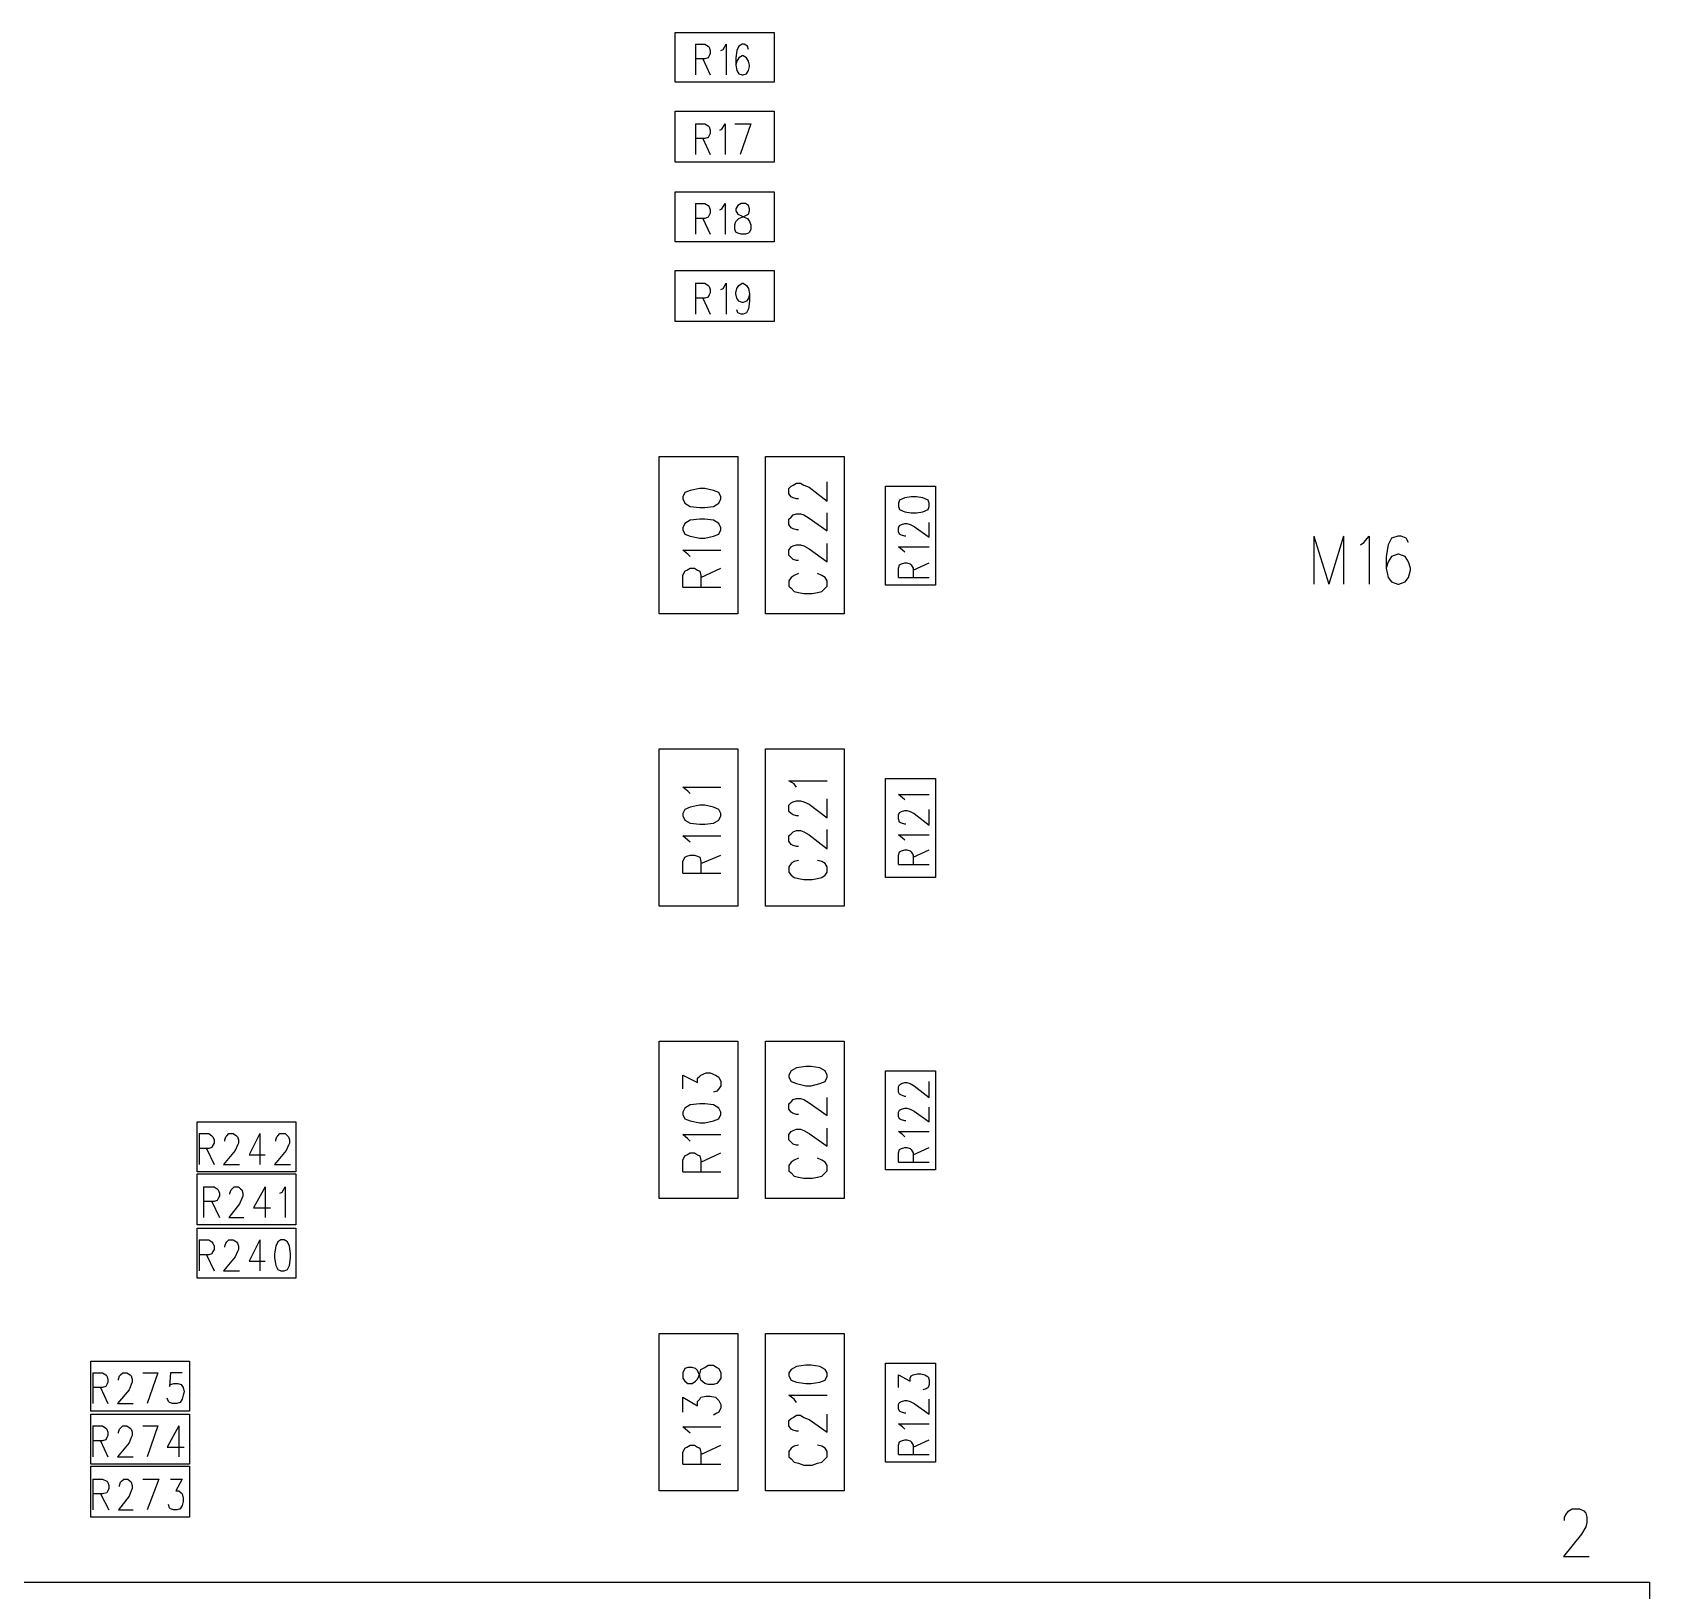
# Model space of a CAD drawing. Extents: x 11.9 to 28.1, y 10.8 to 21.2.
# Drawn here: x 17.18 to 18.702, y 18.042 to 19.508 of the extents above; entities that cross this region are included whole.
import ezdxf

# ---------------------------------------------------------------- set-up
doc = ezdxf.new("R2010")
doc.units = 0
doc.header["$MEASUREMENT"] = 0
doc.layers.add('LAYNR1', color=2, linetype='Continuous')

msp = doc.modelspace()

# ---------------------------------------------------------------- linework, layer by layer
at = {"layer": 'LAYNR1', "color": 7}
for points in [[(17.785, 19.508), (17.878, 19.508)], [(17.785, 19.461), (17.785, 19.508)], [(17.804, 19.497), (17.804, 19.468)], [(17.804, 19.497), (17.813, 19.497), (17.816, 19.495), (17.817, 19.494), (17.818, 19.491), (17.818, 19.488), (17.817, 19.486), (17.816, 19.484), (17.813, 19.483), (17.804, 19.483)], [(17.828, 19.491), (17.83, 19.492), (17.833, 19.497), (17.833, 19.468)], [(17.854, 19.492), (17.853, 19.495), (17.85, 19.497), (17.848, 19.497), (17.845, 19.495), (17.843, 19.491), (17.842, 19.484), (17.842, 19.477), (17.843, 19.472), (17.845, 19.469), (17.848, 19.468), (17.849, 19.468), (17.852, 19.469), (17.854, 19.472), (17.855, 19.476), (17.855, 19.477), (17.854, 19.481), (17.852, 19.484), (17.849, 19.486), (17.848, 19.486), (17.845, 19.484), (17.843, 19.481), (17.842, 19.477)], [(17.878, 19.508), (17.878, 19.461)], [(17.811, 19.483), (17.818, 19.468)], [(17.878, 19.461), (17.785, 19.461)], [(17.785, 19.434), (17.878, 19.434)], [(17.785, 19.386), (17.785, 19.434)], [(17.804, 19.422), (17.804, 19.393)], [(17.804, 19.422), (17.813, 19.422), (17.816, 19.42), (17.817, 19.419), (17.818, 19.416), (17.818, 19.413), (17.817, 19.411), (17.816, 19.409), (17.813, 19.408), (17.804, 19.408)], [(17.827, 19.416), (17.829, 19.417), (17.832, 19.422), (17.832, 19.393)], [(17.841, 19.422), (17.856, 19.422)], [(17.856, 19.422), (17.846, 19.393)], [(17.878, 19.434), (17.878, 19.386)], [(17.811, 19.408), (17.818, 19.393)], [(17.878, 19.386), (17.785, 19.386)], [(17.785, 19.358), (17.878, 19.358)], [(17.785, 19.311), (17.785, 19.358)], [(17.804, 19.347), (17.804, 19.318)], [(17.804, 19.347), (17.813, 19.347), (17.816, 19.345), (17.817, 19.344), (17.818, 19.341), (17.818, 19.338), (17.817, 19.336), (17.816, 19.334), (17.813, 19.333), (17.804, 19.333)], [(17.827, 19.341), (17.829, 19.342), (17.832, 19.347), (17.832, 19.318)], [(17.878, 19.358), (17.878, 19.311)], [(17.811, 19.333), (17.818, 19.318)], [(17.878, 19.311), (17.785, 19.311)], [(17.785, 19.284), (17.878, 19.284)], [(17.785, 19.236), (17.785, 19.284)], [(17.878, 19.284), (17.878, 19.236)], [(17.804, 19.272), (17.804, 19.243)], [(17.804, 19.272), (17.813, 19.272), (17.816, 19.27), (17.817, 19.269), (17.818, 19.266), (17.818, 19.263), (17.817, 19.261), (17.816, 19.259), (17.813, 19.258), (17.804, 19.258)], [(17.828, 19.266), (17.83, 19.267), (17.833, 19.272), (17.833, 19.243)], [(17.855, 19.262), (17.854, 19.258), (17.852, 19.255), (17.849, 19.254), (17.848, 19.254), (17.845, 19.255), (17.843, 19.258), (17.842, 19.262), (17.842, 19.263), (17.843, 19.267), (17.845, 19.27), (17.848, 19.272), (17.849, 19.272), (17.852, 19.27), (17.854, 19.267), (17.855, 19.262), (17.855, 19.255), (17.854, 19.248), (17.852, 19.244), (17.849, 19.243), (17.847, 19.243), (17.844, 19.244), (17.843, 19.247)], [(17.811, 19.258), (17.818, 19.243)], [(17.878, 19.236), (17.785, 19.236)], [(17.77, 18.961), (17.77, 19.109)], [(17.77, 19.109), (17.844, 19.109)], [(17.844, 19.109), (17.844, 18.961)], [(17.87, 18.961), (17.87, 19.109)], [(17.87, 19.109), (17.944, 19.109)], [(17.944, 19.109), (17.944, 18.961)], [(17.794, 19.075), (17.792, 19.071)], [(17.792, 19.071), (17.792, 19.069)], [(17.799, 19.077), (17.794, 19.075)], [(17.808, 19.079), (17.799, 19.077)], [(17.813, 19.079), (17.808, 19.079)], [(17.821, 19.077), (17.813, 19.079)], [(17.826, 19.075), (17.821, 19.077)], [(17.828, 19.071), (17.826, 19.075)], [(17.828, 19.069), (17.828, 19.071)], [(17.892, 19.079), (17.894, 19.081)], [(17.892, 19.074), (17.892, 19.079)], [(17.894, 19.071), (17.892, 19.074)], [(17.894, 19.081), (17.896, 19.082)], [(17.896, 19.07), (17.894, 19.071)], [(17.896, 19.082), (17.899, 19.084)], [(17.899, 19.084), (17.903, 19.084)], [(17.903, 19.084), (17.906, 19.082)], [(17.906, 19.082), (17.911, 19.08)], [(17.911, 19.08), (17.928, 19.067)], [(17.928, 19.067), (17.928, 19.085)], [(17.983, 18.988), (17.983, 19.081)], [(17.983, 19.081), (18.03, 19.081)], [(18.018, 19.057), (18.023, 19.059), (18.024, 19.062), (18.024, 19.065), (18.023, 19.068), (18.018, 19.07), (18.012, 19.071), (18.007, 19.071), (18.001, 19.07), (17.996, 19.068), (17.995, 19.065), (17.995, 19.062)], [(18.03, 19.081), (18.03, 18.988)], [(17.792, 19.069), (17.794, 19.065)], [(17.794, 19.065), (17.799, 19.062)], [(17.799, 19.062), (17.808, 19.061)], [(17.808, 19.061), (17.813, 19.061)], [(17.813, 19.061), (17.821, 19.062)], [(17.821, 19.062), (17.826, 19.065)], [(17.826, 19.065), (17.828, 19.069)], [(17.899, 19.069), (17.896, 19.07)], [(17.901, 19.069), (17.899, 19.069)], [(17.928, 19.039), (17.928, 19.056)], [(17.995, 19.062), (17.996, 19.059), (18.001, 19.057)], [(18.001, 19.057), (18.007, 19.056), (18.012, 19.056), (18.018, 19.057)], [(17.794, 19.046), (17.792, 19.042)], [(17.792, 19.042), (17.792, 19.04)], [(17.799, 19.049), (17.794, 19.046)], [(17.808, 19.05), (17.799, 19.049)], [(17.813, 19.05), (17.808, 19.05)], [(17.821, 19.049), (17.813, 19.05)], [(17.826, 19.046), (17.821, 19.049)], [(17.828, 19.042), (17.826, 19.046)], [(17.828, 19.04), (17.828, 19.042)], [(17.892, 19.05), (17.894, 19.052)], [(17.892, 19.045), (17.892, 19.05)], [(17.894, 19.042), (17.892, 19.045)], [(17.894, 19.052), (17.896, 19.054)], [(17.896, 19.041), (17.894, 19.042)], [(17.896, 19.054), (17.899, 19.055)], [(17.899, 19.04), (17.896, 19.041)], [(17.899, 19.055), (17.903, 19.055)], [(17.903, 19.055), (17.906, 19.054)], [(17.906, 19.054), (17.911, 19.051)], [(17.911, 19.051), (17.928, 19.039)], [(17.998, 19.035), (17.996, 19.036), (17.995, 19.038), (17.995, 19.042), (17.996, 19.044), (17.998, 19.045), (18.001, 19.046)], [(18.001, 19.046), (18.003, 19.046)], [(18.003, 19.046), (18.006, 19.045), (18.01, 19.043), (18.024, 19.033), (18.024, 19.047)], [(17.792, 19.04), (17.794, 19.036)], [(17.794, 19.036), (17.799, 19.034)], [(17.799, 19.034), (17.808, 19.032)], [(17.808, 19.032), (17.813, 19.032)], [(17.813, 19.032), (17.821, 19.034)], [(17.821, 19.034), (17.826, 19.036)], [(17.826, 19.036), (17.828, 19.04)], [(17.896, 19.025), (17.899, 19.026)], [(17.901, 19.04), (17.899, 19.04)], [(17.899, 19.026), (17.903, 19.026)], [(17.903, 19.026), (17.906, 19.025)], [(17.928, 19.01), (17.928, 19.027)], [(18.002, 19.034), (18.001, 19.034), (17.998, 19.035)], [(18.386, 19.034), (18.386, 18.989)], [(18.386, 19.034), (18.4, 18.989)], [(18.414, 19.034), (18.4, 18.989)], [(18.414, 19.034), (18.414, 18.989)], [(18.43, 19.026), (18.433, 19.028), (18.438, 19.034), (18.438, 18.989)], [(18.475, 19.028), (18.473, 19.032), (18.468, 19.034), (18.465, 19.034), (18.459, 19.032), (18.456, 19.026), (18.454, 19.015), (18.454, 19.004), (18.456, 18.995), (18.459, 18.991), (18.465, 18.989)], [(17.797, 19.017), (17.792, 19.021)], [(17.792, 19.021), (17.828, 19.021)], [(17.799, 19.015), (17.797, 19.017)], [(17.892, 19.021), (17.894, 19.024)], [(17.892, 19.016), (17.892, 19.021)], [(17.894, 19.014), (17.892, 19.016)], [(17.894, 19.024), (17.896, 19.025)], [(17.896, 19.012), (17.894, 19.014)], [(17.899, 19.011), (17.896, 19.012)], [(17.901, 19.011), (17.899, 19.011)], [(17.906, 19.025), (17.911, 19.022)], [(17.911, 19.022), (17.928, 19.01)], [(18.001, 19.019), (17.999, 19.021), (17.995, 19.024)], [(17.995, 19.024), (18.024, 19.024)], [(18.466, 18.989), (18.472, 18.991), (18.475, 18.995), (18.477, 19.002), (18.477, 19.004), (18.475, 19.01), (18.472, 19.015), (18.466, 19.017), (18.465, 19.017), (18.459, 19.015), (18.456, 19.01), (18.454, 19.004)], [(17.792, 18.997), (17.794, 19.001)], [(17.792, 18.986), (17.792, 18.997)], [(17.794, 19.001), (17.796, 19.002)], [(17.796, 19.002), (17.799, 19.004)], [(17.799, 19.004), (17.803, 19.004)], [(17.803, 19.004), (17.806, 19.002)], [(17.806, 19.002), (17.808, 19.001)], [(17.808, 19.001), (17.809, 18.997)], [(17.809, 18.995), (17.828, 19.004)], [(17.809, 18.997), (17.809, 18.986)], [(17.894, 18.995), (17.892, 18.992)], [(17.897, 18.997), (17.894, 18.995)], [(17.901, 18.999), (17.897, 18.997)], [(17.923, 18.997), (17.919, 18.999)], [(17.926, 18.995), (17.923, 18.997)], [(17.928, 18.992), (17.926, 18.995)], [(17.995, 18.995), (17.995, 19.004), (17.996, 19.007), (17.998, 19.008), (18.001, 19.009), (18.003, 19.009), (18.006, 19.008), (18.007, 19.007), (18.009, 19.004), (18.009, 18.995)], [(17.995, 18.995), (18.024, 18.995)], [(18.009, 19.002), (18.024, 19.009)], [(17.792, 18.986), (17.828, 18.986)], [(17.892, 18.992), (17.892, 18.987)], [(17.892, 18.987), (17.894, 18.985)], [(17.894, 18.985), (17.897, 18.982)], [(17.897, 18.982), (17.901, 18.981)], [(17.901, 18.981), (17.906, 18.98)], [(17.906, 18.98), (17.914, 18.98)], [(17.914, 18.98), (17.919, 18.981)], [(17.919, 18.981), (17.923, 18.982)], [(17.923, 18.982), (17.926, 18.985)], [(17.926, 18.985), (17.928, 18.987)], [(17.928, 18.987), (17.928, 18.992)], [(18.03, 18.988), (17.983, 18.988)], [(18.465, 18.989), (18.466, 18.989)], [(17.844, 18.961), (17.77, 18.961)], [(17.944, 18.961), (17.87, 18.961)], [(17.77, 18.686), (17.77, 18.834)], [(17.77, 18.834), (17.844, 18.834)], [(17.844, 18.834), (17.844, 18.686)], [(17.87, 18.686), (17.87, 18.834)], [(17.87, 18.834), (17.944, 18.834)], [(17.944, 18.834), (17.944, 18.686)], [(17.799, 18.792), (17.797, 18.794), (17.792, 18.798), (17.828, 18.798)], [(17.899, 18.798), (17.897, 18.801), (17.892, 18.804), (17.928, 18.804)], [(17.983, 18.713), (17.983, 18.806)], [(17.983, 18.806), (18.03, 18.806)], [(18.03, 18.806), (18.03, 18.713)], [(17.901, 18.771), (17.899, 18.771), (17.896, 18.772), (17.894, 18.773), (17.892, 18.775), (17.892, 18.781), (17.894, 18.783), (17.896, 18.784), (17.899, 18.785), (17.903, 18.785), (17.906, 18.784), (17.911, 18.782), (17.928, 18.769), (17.928, 18.787)], [(18.001, 18.786), (17.999, 18.788), (17.995, 18.791), (18.024, 18.791)], [(18.002, 18.763), (18.001, 18.763), (17.998, 18.764), (17.996, 18.765), (17.995, 18.768), (17.995, 18.772), (17.996, 18.774), (17.998, 18.775), (18.001, 18.776), (18.003, 18.776), (18.006, 18.775), (18.01, 18.773), (18.024, 18.762), (18.024, 18.777)], [(17.799, 18.746), (17.797, 18.748), (17.792, 18.752), (17.828, 18.752)], [(17.901, 18.742), (17.899, 18.742), (17.896, 18.743), (17.894, 18.744), (17.892, 18.747), (17.892, 18.752), (17.894, 18.754), (17.896, 18.756), (17.899, 18.757), (17.903, 18.757), (17.906, 18.756), (17.911, 18.753), (17.928, 18.74), (17.928, 18.758)], [(18.001, 18.748), (17.999, 18.75), (17.995, 18.753), (18.024, 18.753)], [(17.995, 18.725), (17.995, 18.734), (17.996, 18.737), (17.998, 18.738), (18.001, 18.739), (18.003, 18.739), (18.006, 18.738), (18.007, 18.737), (18.009, 18.734), (18.009, 18.725)], [(18.009, 18.732), (18.024, 18.739)], [(17.792, 18.717), (17.792, 18.728), (17.794, 18.732), (17.796, 18.733), (17.799, 18.734), (17.803, 18.734), (17.806, 18.733), (17.808, 18.732), (17.809, 18.728), (17.809, 18.717)], [(17.809, 18.726), (17.828, 18.734)], [(17.901, 18.729), (17.897, 18.728), (17.894, 18.726), (17.892, 18.723), (17.892, 18.718), (17.894, 18.715), (17.897, 18.713), (17.901, 18.712), (17.906, 18.711), (17.914, 18.711), (17.919, 18.712), (17.923, 18.713), (17.926, 18.715), (17.928, 18.718), (17.928, 18.723), (17.926, 18.726), (17.923, 18.728), (17.919, 18.729)], [(17.995, 18.725), (18.024, 18.725)], [(17.792, 18.717), (17.828, 18.717)], [(18.03, 18.713), (17.983, 18.713)], [(17.844, 18.686), (17.77, 18.686)], [(17.944, 18.686), (17.87, 18.686)], [(17.77, 18.411), (17.77, 18.559)], [(17.77, 18.559), (17.844, 18.559)], [(17.844, 18.559), (17.844, 18.411)], [(17.87, 18.411), (17.87, 18.559)], [(17.87, 18.559), (17.944, 18.559)], [(17.944, 18.559), (17.944, 18.411)], [(17.792, 18.514), (17.792, 18.527)], [(17.792, 18.527), (17.806, 18.52)], [(17.806, 18.524), (17.808, 18.526)], [(17.806, 18.52), (17.806, 18.524)], [(17.808, 18.526), (17.809, 18.527)], [(17.809, 18.527), (17.814, 18.529)], [(17.814, 18.529), (17.818, 18.529)], [(17.818, 18.529), (17.823, 18.527)], [(17.823, 18.527), (17.826, 18.525)], [(17.826, 18.525), (17.828, 18.521)], [(17.894, 18.531), (17.892, 18.527)], [(17.892, 18.527), (17.892, 18.525)], [(17.892, 18.525), (17.894, 18.521)], [(17.899, 18.534), (17.894, 18.531)], [(17.908, 18.535), (17.899, 18.534)], [(17.913, 18.535), (17.908, 18.535)], [(17.921, 18.534), (17.913, 18.535)], [(17.926, 18.531), (17.921, 18.534)], [(17.928, 18.527), (17.926, 18.531)], [(17.926, 18.521), (17.928, 18.525)], [(17.928, 18.525), (17.928, 18.527)], [(17.983, 18.438), (17.983, 18.531)], [(17.983, 18.531), (18.03, 18.531)], [(18.03, 18.531), (18.03, 18.438)], [(17.824, 18.512), (17.821, 18.511)], [(17.826, 18.514), (17.824, 18.512)], [(17.828, 18.517), (17.826, 18.514)], [(17.828, 18.521), (17.828, 18.517)], [(17.894, 18.521), (17.899, 18.519)], [(17.899, 18.519), (17.908, 18.517)], [(17.908, 18.517), (17.913, 18.517)], [(17.913, 18.517), (17.921, 18.519)], [(17.921, 18.519), (17.926, 18.521)], [(18.001, 18.507), (17.998, 18.508), (17.996, 18.509), (17.995, 18.511), (17.995, 18.516), (17.996, 18.518), (17.998, 18.519)], [(17.998, 18.519), (18.001, 18.52), (18.003, 18.52), (18.006, 18.519)], [(18.006, 18.519), (18.01, 18.517), (18.024, 18.506), (18.024, 18.521)], [(17.794, 18.496), (17.792, 18.492)], [(17.799, 18.499), (17.794, 18.496)], [(17.808, 18.5), (17.799, 18.499)], [(17.813, 18.5), (17.808, 18.5)], [(17.821, 18.499), (17.813, 18.5)], [(17.826, 18.496), (17.821, 18.499)], [(17.828, 18.492), (17.826, 18.496)], [(17.892, 18.5), (17.894, 18.502)], [(17.892, 18.495), (17.892, 18.5)], [(17.894, 18.492), (17.892, 18.495)], [(17.894, 18.502), (17.896, 18.504)], [(17.896, 18.504), (17.899, 18.505)], [(17.899, 18.505), (17.903, 18.505)], [(17.903, 18.505), (17.906, 18.504)], [(17.906, 18.504), (17.911, 18.501)], [(17.911, 18.501), (17.928, 18.489)], [(17.928, 18.489), (17.928, 18.506)], [(17.998, 18.485), (17.996, 18.486), (17.995, 18.488), (17.995, 18.492), (17.996, 18.494), (17.998, 18.495), (18.001, 18.496)], [(18.002, 18.507), (18.001, 18.507)], [(18.001, 18.496), (18.003, 18.496)], [(18.003, 18.496), (18.006, 18.495), (18.01, 18.493), (18.024, 18.483), (18.024, 18.497)], [(17.335, 18.483), (17.428, 18.483)], [(17.335, 18.436), (17.335, 18.483)], [(17.428, 18.483), (17.428, 18.436)], [(17.792, 18.492), (17.792, 18.49)], [(17.792, 18.49), (17.794, 18.486)], [(17.794, 18.486), (17.799, 18.484)], [(17.799, 18.484), (17.808, 18.482)], [(17.808, 18.482), (17.813, 18.482)], [(17.813, 18.482), (17.821, 18.484)], [(17.821, 18.484), (17.826, 18.486)], [(17.826, 18.486), (17.828, 18.49)], [(17.828, 18.49), (17.828, 18.492)], [(17.896, 18.491), (17.894, 18.492)], [(17.899, 18.49), (17.896, 18.491)], [(17.901, 18.49), (17.899, 18.49)], [(18.002, 18.484), (18.001, 18.484), (17.998, 18.485)], [(17.337, 18.472), (17.337, 18.443)], [(17.337, 18.472), (17.346, 18.472), (17.349, 18.47), (17.35, 18.469), (17.351, 18.466), (17.351, 18.463), (17.35, 18.461), (17.349, 18.459), (17.346, 18.458), (17.337, 18.458)], [(17.361, 18.465), (17.361, 18.466), (17.362, 18.469), (17.363, 18.47), (17.365, 18.472), (17.369, 18.472), (17.372, 18.47), (17.373, 18.469), (17.374, 18.466), (17.374, 18.463), (17.373, 18.461), (17.371, 18.456), (17.36, 18.443), (17.375, 18.443)], [(17.394, 18.472), (17.384, 18.452), (17.399, 18.452)], [(17.394, 18.472), (17.394, 18.443)], [(17.409, 18.465), (17.409, 18.466), (17.41, 18.469), (17.411, 18.47), (17.413, 18.472), (17.418, 18.472), (17.42, 18.47), (17.421, 18.469), (17.422, 18.466), (17.422, 18.463), (17.421, 18.461), (17.419, 18.456), (17.408, 18.443), (17.423, 18.443)], [(17.797, 18.467), (17.792, 18.471)], [(17.792, 18.471), (17.828, 18.471)], [(17.799, 18.465), (17.797, 18.467)], [(17.892, 18.471), (17.894, 18.474)], [(17.892, 18.466), (17.892, 18.471)], [(17.894, 18.464), (17.892, 18.466)], [(17.894, 18.474), (17.896, 18.475)], [(17.896, 18.462), (17.894, 18.464)], [(17.896, 18.475), (17.899, 18.476)], [(17.899, 18.461), (17.896, 18.462)], [(17.899, 18.476), (17.903, 18.476)], [(17.903, 18.476), (17.906, 18.475)], [(17.906, 18.475), (17.911, 18.472)], [(17.911, 18.472), (17.928, 18.46)], [(17.928, 18.46), (17.928, 18.477)], [(18.001, 18.469), (17.999, 18.471), (17.995, 18.474)], [(17.995, 18.474), (18.024, 18.474)], [(17.344, 18.458), (17.351, 18.443)], [(17.792, 18.447), (17.794, 18.451)], [(17.792, 18.436), (17.792, 18.447)], [(17.794, 18.451), (17.796, 18.452)], [(17.796, 18.452), (17.799, 18.454)], [(17.799, 18.454), (17.803, 18.454)], [(17.803, 18.454), (17.806, 18.452)], [(17.806, 18.452), (17.808, 18.451)], [(17.808, 18.451), (17.809, 18.447)], [(17.809, 18.445), (17.828, 18.454)], [(17.809, 18.447), (17.809, 18.436)], [(17.897, 18.447), (17.894, 18.445)], [(17.901, 18.449), (17.897, 18.447)], [(17.901, 18.461), (17.899, 18.461)], [(17.923, 18.447), (17.919, 18.449)], [(17.926, 18.445), (17.923, 18.447)], [(17.995, 18.445), (17.995, 18.454), (17.996, 18.457), (17.998, 18.458), (18.001, 18.459), (18.003, 18.459), (18.006, 18.458), (18.007, 18.457), (18.009, 18.454), (18.009, 18.445)], [(18.009, 18.452), (18.024, 18.459)], [(17.428, 18.436), (17.335, 18.436)], [(17.335, 18.434), (17.428, 18.434)], [(17.335, 18.386), (17.335, 18.434)], [(17.428, 18.434), (17.428, 18.386)], [(17.792, 18.436), (17.828, 18.436)], [(17.894, 18.445), (17.892, 18.442)], [(17.892, 18.442), (17.892, 18.437)], [(17.892, 18.437), (17.894, 18.435)], [(17.894, 18.435), (17.897, 18.432)], [(17.897, 18.432), (17.901, 18.431)], [(17.919, 18.431), (17.923, 18.432)], [(17.923, 18.432), (17.926, 18.435)], [(17.928, 18.442), (17.926, 18.445)], [(17.926, 18.435), (17.928, 18.437)], [(17.928, 18.437), (17.928, 18.442)], [(18.03, 18.438), (17.983, 18.438)], [(17.995, 18.445), (18.024, 18.445)], [(17.341, 18.422), (17.341, 18.393)], [(17.341, 18.422), (17.351, 18.422), (17.354, 18.42)], [(17.354, 18.42), (17.355, 18.419), (17.356, 18.416), (17.356, 18.413), (17.355, 18.411), (17.354, 18.409)], [(17.376, 18.42), (17.377, 18.419), (17.378, 18.416), (17.378, 18.413), (17.377, 18.411), (17.375, 18.406), (17.365, 18.393)], [(17.366, 18.415), (17.366, 18.416), (17.367, 18.419), (17.368, 18.42), (17.37, 18.422), (17.374, 18.422), (17.376, 18.42)], [(17.399, 18.422), (17.388, 18.402), (17.404, 18.402)], [(17.399, 18.422), (17.399, 18.393)], [(17.413, 18.416), (17.415, 18.417), (17.418, 18.422), (17.418, 18.393)], [(17.901, 18.431), (17.906, 18.43)], [(17.906, 18.43), (17.914, 18.43)], [(17.914, 18.43), (17.919, 18.431)], [(17.354, 18.409), (17.351, 18.408), (17.341, 18.408)], [(17.349, 18.408), (17.356, 18.393)], [(17.844, 18.411), (17.77, 18.411)], [(17.944, 18.411), (17.87, 18.411)], [(17.428, 18.386), (17.335, 18.386)], [(17.365, 18.393), (17.379, 18.393)], [(17.335, 18.383), (17.428, 18.383)], [(17.335, 18.336), (17.335, 18.383)], [(17.337, 18.372), (17.337, 18.343)], [(17.337, 18.372), (17.346, 18.372), (17.349, 18.37), (17.35, 18.369), (17.351, 18.366), (17.351, 18.363), (17.35, 18.361), (17.349, 18.359), (17.346, 18.358), (17.337, 18.358)], [(17.361, 18.365), (17.361, 18.366), (17.362, 18.369), (17.363, 18.37), (17.365, 18.372), (17.369, 18.372), (17.372, 18.37), (17.373, 18.369), (17.374, 18.366), (17.374, 18.363), (17.373, 18.361), (17.371, 18.356), (17.36, 18.343), (17.375, 18.343)], [(17.394, 18.372), (17.384, 18.352), (17.399, 18.352)], [(17.394, 18.372), (17.394, 18.343)], [(17.428, 18.383), (17.428, 18.336)], [(17.344, 18.358), (17.351, 18.343)], [(17.428, 18.336), (17.335, 18.336)], [(17.77, 18.136), (17.77, 18.284)], [(17.77, 18.284), (17.844, 18.284)], [(17.844, 18.284), (17.844, 18.136)], [(17.87, 18.136), (17.87, 18.284)], [(17.87, 18.284), (17.944, 18.284)], [(17.944, 18.284), (17.944, 18.136)], [(17.235, 18.211), (17.235, 18.258)], [(17.235, 18.258), (17.328, 18.258)], [(17.328, 18.258), (17.328, 18.211)], [(17.794, 18.251), (17.792, 18.247)], [(17.797, 18.252), (17.794, 18.251)], [(17.801, 18.252), (17.797, 18.252)], [(17.804, 18.251), (17.801, 18.252)], [(17.806, 18.249), (17.804, 18.251)], [(17.808, 18.244), (17.806, 18.249)], [(17.808, 18.246), (17.809, 18.25)], [(17.809, 18.25), (17.813, 18.252)], [(17.813, 18.252), (17.816, 18.254)], [(17.816, 18.254), (17.821, 18.254)], [(17.821, 18.254), (17.824, 18.252)], [(17.824, 18.252), (17.826, 18.251)], [(17.826, 18.251), (17.828, 18.247)], [(17.983, 18.163), (17.983, 18.256)], [(17.983, 18.256), (18.03, 18.256)], [(18.03, 18.256), (18.03, 18.163)], [(17.237, 18.247), (17.237, 18.218)], [(17.237, 18.247), (17.246, 18.247), (17.249, 18.245), (17.25, 18.244), (17.251, 18.241), (17.251, 18.238), (17.25, 18.236), (17.249, 18.234), (17.246, 18.233), (17.237, 18.233)], [(17.261, 18.24), (17.261, 18.241), (17.262, 18.244), (17.263, 18.245), (17.265, 18.247), (17.269, 18.247), (17.272, 18.245), (17.273, 18.244), (17.274, 18.241), (17.274, 18.238), (17.273, 18.236), (17.271, 18.231), (17.26, 18.218), (17.275, 18.218)], [(17.284, 18.247), (17.298, 18.247)], [(17.298, 18.247), (17.288, 18.218)], [(17.321, 18.247), (17.31, 18.247), (17.309, 18.234), (17.31, 18.236), (17.313, 18.237), (17.317, 18.237), (17.32, 18.236), (17.322, 18.233), (17.323, 18.229), (17.322, 18.226), (17.321, 18.222), (17.319, 18.219), (17.316, 18.218), (17.312, 18.218), (17.309, 18.219), (17.308, 18.22), (17.307, 18.223)], [(17.792, 18.247), (17.792, 18.242)], [(17.792, 18.242), (17.794, 18.239)], [(17.794, 18.239), (17.797, 18.237)], [(17.797, 18.237), (17.801, 18.237)], [(17.801, 18.237), (17.804, 18.239)], [(17.804, 18.239), (17.806, 18.241)], [(17.806, 18.241), (17.808, 18.246)], [(17.809, 18.24), (17.808, 18.244)], [(17.813, 18.237), (17.809, 18.24)], [(17.816, 18.236), (17.813, 18.237)], [(17.821, 18.236), (17.816, 18.236)], [(17.824, 18.237), (17.821, 18.236)], [(17.826, 18.239), (17.824, 18.237)], [(17.828, 18.242), (17.826, 18.239)], [(17.828, 18.247), (17.828, 18.242)], [(17.995, 18.233), (17.995, 18.245), (18.006, 18.239), (18.006, 18.242), (18.007, 18.244)], [(18.007, 18.244), (18.009, 18.245), (18.013, 18.246), (18.016, 18.246), (18.02, 18.245), (18.023, 18.243), (18.024, 18.24), (18.024, 18.236), (18.023, 18.233), (18.021, 18.232)], [(17.244, 18.233), (17.251, 18.218)], [(17.792, 18.21), (17.792, 18.224)], [(17.792, 18.224), (17.806, 18.216)], [(17.806, 18.22), (17.808, 18.222)], [(17.806, 18.216), (17.806, 18.22)], [(17.808, 18.222), (17.809, 18.224)], [(17.809, 18.224), (17.814, 18.225)], [(17.814, 18.225), (17.818, 18.225)], [(17.818, 18.225), (17.823, 18.224)], [(17.823, 18.224), (17.826, 18.221)], [(17.826, 18.221), (17.828, 18.217)], [(17.899, 18.219), (17.897, 18.222), (17.892, 18.226), (17.928, 18.226)], [(17.998, 18.21), (17.996, 18.211), (17.995, 18.213), (17.995, 18.217), (17.996, 18.219), (17.998, 18.22), (18.001, 18.221)], [(18.001, 18.221), (18.003, 18.221)], [(18.003, 18.221), (18.006, 18.22), (18.01, 18.218), (18.024, 18.208), (18.024, 18.222)], [(18.021, 18.232), (18.018, 18.231)], [(17.328, 18.211), (17.235, 18.211)], [(17.235, 18.161), (17.235, 18.208)], [(17.235, 18.208), (17.328, 18.208)], [(17.328, 18.208), (17.328, 18.161)], [(17.824, 18.209), (17.821, 18.207)], [(17.826, 18.21), (17.824, 18.209)], [(17.828, 18.214), (17.826, 18.21)], [(17.828, 18.217), (17.828, 18.214)], [(17.901, 18.192), (17.899, 18.192), (17.896, 18.193), (17.894, 18.194), (17.892, 18.197), (17.892, 18.202), (17.894, 18.204), (17.896, 18.205), (17.899, 18.207), (17.903, 18.207), (17.906, 18.205), (17.911, 18.203), (17.928, 18.191), (17.928, 18.208)], [(18.002, 18.209), (18.001, 18.209), (17.998, 18.21)], [(17.237, 18.197), (17.237, 18.168)], [(17.237, 18.197), (17.246, 18.197), (17.249, 18.195), (17.25, 18.194), (17.251, 18.191), (17.251, 18.188), (17.25, 18.186), (17.249, 18.184), (17.246, 18.183), (17.237, 18.183)], [(17.261, 18.19), (17.261, 18.191), (17.262, 18.194), (17.263, 18.195), (17.265, 18.197), (17.269, 18.197), (17.272, 18.195), (17.273, 18.194), (17.274, 18.191), (17.274, 18.188), (17.273, 18.186), (17.271, 18.181), (17.26, 18.168), (17.275, 18.168)], [(17.284, 18.197), (17.298, 18.197)], [(17.298, 18.197), (17.288, 18.168)], [(17.318, 18.197), (17.307, 18.177), (17.323, 18.177)], [(17.318, 18.197), (17.318, 18.168)], [(17.797, 18.192), (17.792, 18.196)], [(17.792, 18.196), (17.828, 18.196)], [(17.799, 18.19), (17.797, 18.192)], [(18.001, 18.194), (17.999, 18.196), (17.995, 18.199)], [(17.995, 18.199), (18.024, 18.199)], [(17.244, 18.183), (17.251, 18.168)], [(17.792, 18.172), (17.794, 18.176)], [(17.794, 18.176), (17.796, 18.177)], [(17.796, 18.177), (17.799, 18.179)], [(17.799, 18.179), (17.803, 18.179)], [(17.803, 18.179), (17.806, 18.177)], [(17.806, 18.177), (17.808, 18.176)], [(17.808, 18.176), (17.809, 18.172)], [(17.809, 18.17), (17.828, 18.179)], [(17.901, 18.179), (17.897, 18.178), (17.894, 18.176), (17.892, 18.173), (17.892, 18.168), (17.894, 18.166), (17.897, 18.163), (17.901, 18.162), (17.906, 18.16), (17.914, 18.16), (17.919, 18.162), (17.923, 18.163), (17.926, 18.166), (17.928, 18.168), (17.928, 18.173), (17.926, 18.176), (17.923, 18.178), (17.919, 18.179)], [(17.995, 18.17), (17.995, 18.179), (17.996, 18.182), (17.998, 18.183), (18.001, 18.184), (18.003, 18.184), (18.006, 18.183), (18.007, 18.182), (18.009, 18.179), (18.009, 18.17)], [(18.009, 18.177), (18.024, 18.184)], [(17.328, 18.161), (17.235, 18.161)], [(17.235, 18.111), (17.235, 18.159)], [(17.235, 18.159), (17.328, 18.159)], [(17.328, 18.159), (17.328, 18.111)], [(17.792, 18.161), (17.792, 18.172)], [(17.792, 18.161), (17.828, 18.161)], [(17.809, 18.172), (17.809, 18.161)], [(18.03, 18.163), (17.983, 18.163)], [(17.995, 18.17), (18.024, 18.17)], [(17.237, 18.147), (17.237, 18.118)], [(17.237, 18.147), (17.246, 18.147), (17.25, 18.145), (17.251, 18.144), (17.252, 18.141), (17.252, 18.138), (17.251, 18.136), (17.25, 18.134), (17.246, 18.133), (17.237, 18.133)], [(17.262, 18.14), (17.262, 18.141), (17.263, 18.144), (17.264, 18.145), (17.266, 18.147), (17.27, 18.147), (17.272, 18.145), (17.273, 18.144), (17.274, 18.141), (17.274, 18.138), (17.273, 18.136), (17.271, 18.131), (17.261, 18.118), (17.275, 18.118)], [(17.284, 18.147), (17.299, 18.147)], [(17.299, 18.147), (17.288, 18.118)], [(17.31, 18.147), (17.321, 18.147)], [(17.321, 18.147), (17.315, 18.136), (17.318, 18.136), (17.32, 18.134), (17.321, 18.133)], [(17.244, 18.133), (17.252, 18.118)], [(17.321, 18.133), (17.322, 18.129), (17.322, 18.126), (17.321, 18.122)], [(17.844, 18.136), (17.77, 18.136)], [(17.944, 18.136), (17.87, 18.136)], [(17.31, 18.119), (17.309, 18.12), (17.308, 18.123)], [(17.321, 18.122), (17.319, 18.119), (17.316, 18.118), (17.313, 18.118), (17.31, 18.119)], [(18.622, 18.108), (18.622, 18.111), (18.624, 18.115), (18.626, 18.117), (18.629, 18.119), (18.636, 18.119), (18.64, 18.117), (18.642, 18.115), (18.643, 18.111), (18.643, 18.106), (18.642, 18.102), (18.638, 18.095), (18.621, 18.074)], [(17.328, 18.111), (17.235, 18.111)], [(18.621, 18.074), (18.645, 18.074)], [(16.468, 18.05), (18.702, 18.05)], [(18.702, 18.05), (18.702, 17.78)]]:
    msp.add_lwpolyline(points, dxfattribs=at)
for points in [[(17.847, 19.347), (17.844, 19.345), (17.842, 19.342), (17.842, 19.34), (17.844, 19.337), (17.846, 19.336), (17.85, 19.334), (17.853, 19.333), (17.855, 19.33), (17.856, 19.327), (17.856, 19.323), (17.855, 19.32), (17.854, 19.319), (17.851, 19.318), (17.847, 19.318), (17.844, 19.319), (17.842, 19.32), (17.841, 19.323), (17.841, 19.327), (17.842, 19.33), (17.845, 19.333), (17.848, 19.334), (17.852, 19.336), (17.854, 19.337), (17.855, 19.34), (17.855, 19.342), (17.854, 19.345), (17.851, 19.347), (17.847, 19.347)], [(17.792, 18.771), (17.794, 18.767), (17.799, 18.764), (17.808, 18.763), (17.813, 18.763), (17.821, 18.764), (17.826, 18.767), (17.828, 18.771), (17.828, 18.773), (17.826, 18.777), (17.821, 18.779), (17.813, 18.781), (17.808, 18.781), (17.799, 18.779), (17.794, 18.777), (17.792, 18.773), (17.792, 18.771)], [(17.414, 18.372), (17.411, 18.37), (17.409, 18.366), (17.408, 18.359), (17.408, 18.355), (17.409, 18.348), (17.411, 18.344), (17.414, 18.343), (17.417, 18.343), (17.42, 18.344), (17.422, 18.348), (17.423, 18.355), (17.423, 18.359), (17.422, 18.366), (17.42, 18.37), (17.417, 18.372), (17.414, 18.372)], [(17.892, 18.244), (17.894, 18.24), (17.899, 18.238), (17.908, 18.237), (17.913, 18.237), (17.921, 18.238), (17.926, 18.24), (17.928, 18.244), (17.928, 18.247), (17.926, 18.25), (17.921, 18.253), (17.913, 18.254), (17.908, 18.254), (17.899, 18.253), (17.894, 18.25), (17.892, 18.247), (17.892, 18.244)]]:
    msp.add_lwpolyline(points, close=True, dxfattribs=at)

doc.saveas('drawing.dxf')
